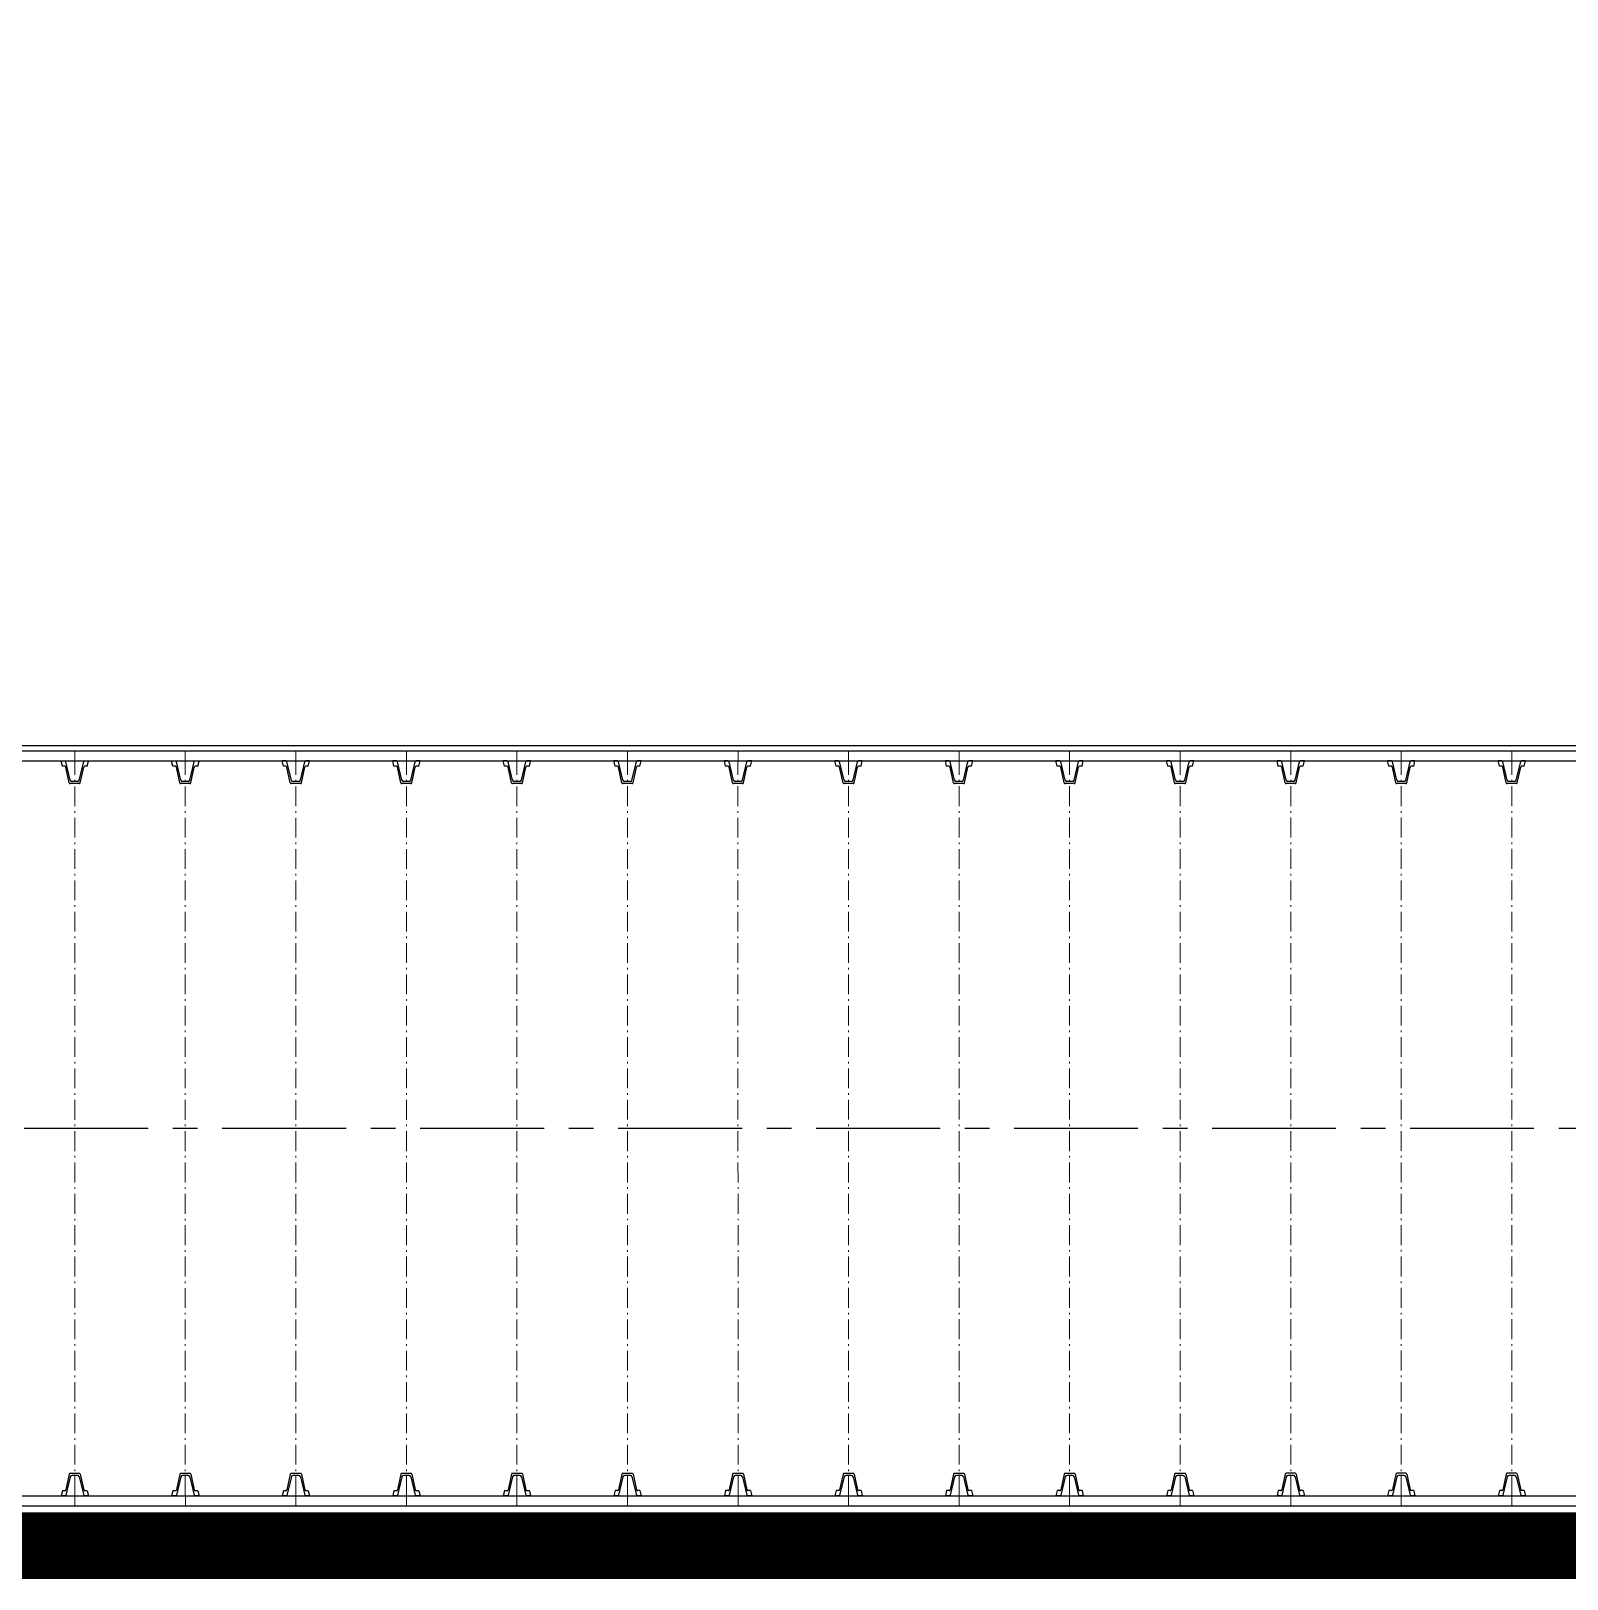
# Model space of a CAD drawing. Header units: millimetres. Extents: x 1757 to 4342, y -1901 to 53.
# Drawn here: x 2209.9 to 2303, y -1485.8 to -1392 of the extents above; entities that cross this region are included whole.
import ezdxf

# ---------------------------------------------------------------- set-up
doc = ezdxf.new("R2010")
doc.units = ezdxf.units.MM
doc.header["$LTSCALE"] = 0.1
doc.linetypes.add('ACAD_ISO10W100', pattern=[18, 12, -3, 0, -3])
doc.linetypes.add('осевая', pattern=[2, 1.25, -0.25, 0.25, -0.25])

msp = doc.modelspace()

# ---------------------------------------------------------------- linework, layer by layer
at = {"linetype": 'ACAD_ISO10W100', "lineweight": 15, "ltscale": 50}
for p, q in [((2212.588, -1435.296), (2212.588, -1435.292)), ((2232.687, -1435.295), (2232.687, -1435.291)), ((2252.786, -1435.295), (2252.786, -1435.29)), ((2272.885, -1435.294), (2272.885, -1435.29)), ((2292.984, -1435.293), (2292.984, -1435.289)), ((2212.588, -1436.222), (2212.588, -1435.622)), ((2219.288, -1436.222), (2219.288, -1435.622)), ((2225.988, -1436.221), (2225.988, -1435.621)), ((2232.687, -1436.221), (2232.687, -1435.621)), ((2239.387, -1436.221), (2239.387, -1435.621)), ((2246.087, -1436.22), (2246.087, -1435.62)), ((2252.786, -1436.22), (2252.786, -1435.62)), ((2259.486, -1436.22), (2259.486, -1435.62)), ((2266.186, -1436.22), (2266.186, -1435.62)), ((2272.885, -1436.22), (2272.885, -1435.62)), ((2279.585, -1436.22), (2279.585, -1435.62)), ((2286.285, -1436.219), (2286.285, -1435.619)), ((2292.984, -1436.219), (2292.984, -1435.619)), ((2299.684, -1436.219), (2299.684, -1435.619))]:
    msp.add_line(p, q, dxfattribs=at)
for p, q in [((2625.029, -1435.307), (1865.548, -1435.307)), ((2625.029, -1435.307), (1865.548, -1435.307)), ((2625.029, -1435.633), (1877.604, -1435.633)), ((2625.029, -1436.233), (1877.604, -1436.233)), ((2211.991, -1436.222), (2211.758, -1436.222)), ((2211.834, -1436.542), (2211.76, -1436.222)), ((2213.418, -1436.222), (2213.185, -1436.222)), ((2213.343, -1436.542), (2213.418, -1436.222)), ((2218.691, -1436.222), (2218.458, -1436.222)), ((2218.534, -1436.542), (2218.459, -1436.222)), ((2220.118, -1436.222), (2219.885, -1436.222)), ((2220.043, -1436.542), (2220.117, -1436.222)), ((2225.39, -1436.221), (2225.158, -1436.221)), ((2225.233, -1436.541), (2225.159, -1436.221)), ((2226.818, -1436.221), (2226.585, -1436.221)), ((2226.743, -1436.541), (2226.817, -1436.221)), ((2232.09, -1436.221), (2231.857, -1436.221)), ((2231.933, -1436.541), (2231.859, -1436.221)), ((2233.517, -1436.221), (2233.285, -1436.221)), ((2233.442, -1436.541), (2233.517, -1436.221)), ((2238.79, -1436.221), (2238.557, -1436.221)), ((2238.633, -1436.541), (2238.559, -1436.221)), ((2240.217, -1436.221), (2239.984, -1436.221)), ((2240.142, -1436.541), (2240.216, -1436.221)), ((2245.489, -1436.22), (2245.257, -1436.22)), ((2245.332, -1436.54), (2245.258, -1436.22)), ((2246.917, -1436.22), (2246.684, -1436.22)), ((2246.842, -1436.54), (2246.916, -1436.22)), ((2252.189, -1436.22), (2251.956, -1436.22)), ((2252.032, -1436.54), (2251.958, -1436.22)), ((2253.616, -1436.22), (2253.384, -1436.22)), ((2253.541, -1436.54), (2253.616, -1436.22)), ((2258.889, -1436.22), (2258.656, -1436.22)), ((2258.732, -1436.54), (2258.658, -1436.22)), ((2260.316, -1436.22), (2260.083, -1436.22)), ((2260.241, -1436.54), (2260.315, -1436.22)), ((2265.588, -1436.22), (2265.356, -1436.22)), ((2265.431, -1436.54), (2265.357, -1436.22)), ((2267.016, -1436.22), (2266.783, -1436.22)), ((2266.941, -1436.54), (2267.015, -1436.22)), ((2272.288, -1436.22), (2272.055, -1436.22)), ((2272.131, -1436.54), (2272.057, -1436.22)), ((2273.715, -1436.22), (2273.483, -1436.22)), ((2273.64, -1436.54), (2273.715, -1436.22)), ((2278.988, -1436.22), (2278.755, -1436.22)), ((2278.831, -1436.54), (2278.757, -1436.22)), ((2280.415, -1436.22), (2280.182, -1436.22)), ((2280.34, -1436.54), (2280.415, -1436.22)), ((2285.687, -1436.219), (2285.455, -1436.219)), ((2285.53, -1436.539), (2285.456, -1436.219)), ((2287.115, -1436.219), (2286.882, -1436.219)), ((2287.04, -1436.539), (2287.114, -1436.219)), ((2292.387, -1436.219), (2292.154, -1436.219)), ((2292.23, -1436.539), (2292.156, -1436.219)), ((2293.814, -1436.219), (2293.582, -1436.219)), ((2293.739, -1436.539), (2293.814, -1436.219)), ((2299.087, -1436.219), (2298.854, -1436.219)), ((2298.93, -1436.539), (2298.856, -1436.219)), ((2300.514, -1436.219), (2300.281, -1436.219)), ((2300.439, -1436.539), (2300.514, -1436.219)), ((2211.99, -1436.542), (2211.834, -1436.542)), ((2212.253, -1437.545), (2212.048, -1436.589)), ((2212.315, -1437.378), (2212.049, -1436.268)), ((2212.861, -1437.378), (2213.127, -1436.268)), ((2212.923, -1437.545), (2213.128, -1436.589)), ((2213.343, -1436.542), (2213.187, -1436.542)), ((2218.689, -1436.542), (2218.534, -1436.542)), ((2218.953, -1437.545), (2218.748, -1436.589)), ((2219.015, -1437.378), (2218.749, -1436.268)), ((2219.561, -1437.378), (2219.827, -1436.268)), ((2219.623, -1437.545), (2219.828, -1436.589)), ((2220.043, -1436.542), (2219.886, -1436.542)), ((2225.389, -1436.541), (2225.233, -1436.541)), ((2225.652, -1437.544), (2225.448, -1436.589)), ((2225.714, -1437.377), (2225.449, -1436.267)), ((2226.261, -1437.377), (2226.527, -1436.267)), ((2226.323, -1437.544), (2226.527, -1436.589)), ((2226.743, -1436.541), (2226.586, -1436.541)), ((2232.089, -1436.541), (2231.933, -1436.541)), ((2232.352, -1437.544), (2232.147, -1436.589)), ((2232.414, -1437.377), (2232.148, -1436.267)), ((2232.96, -1437.377), (2233.226, -1436.267)), ((2233.022, -1437.544), (2233.227, -1436.589)), ((2233.442, -1436.541), (2233.286, -1436.541)), ((2238.788, -1436.541), (2238.633, -1436.541)), ((2239.052, -1437.544), (2238.847, -1436.589)), ((2239.114, -1437.377), (2238.848, -1436.267)), ((2239.66, -1437.377), (2239.926, -1436.267)), ((2239.722, -1437.544), (2239.927, -1436.589)), ((2240.142, -1436.541), (2239.985, -1436.541)), ((2245.488, -1436.54), (2245.332, -1436.54)), ((2245.751, -1437.543), (2245.547, -1436.588)), ((2245.813, -1437.376), (2245.548, -1436.266)), ((2246.36, -1437.376), (2246.626, -1436.266)), ((2246.422, -1437.543), (2246.626, -1436.588)), ((2246.842, -1436.54), (2246.685, -1436.54)), ((2252.188, -1436.54), (2252.032, -1436.54)), ((2252.451, -1437.543), (2252.246, -1436.588)), ((2252.513, -1437.376), (2252.247, -1436.266)), ((2253.059, -1437.376), (2253.325, -1436.266)), ((2253.121, -1437.543), (2253.326, -1436.588)), ((2253.541, -1436.54), (2253.385, -1436.54)), ((2258.887, -1436.54), (2258.732, -1436.54)), ((2259.151, -1437.543), (2258.946, -1436.588)), ((2259.213, -1437.376), (2258.947, -1436.266)), ((2259.759, -1437.376), (2260.025, -1436.266)), ((2259.821, -1437.543), (2260.026, -1436.588)), ((2260.241, -1436.54), (2260.084, -1436.54)), ((2265.587, -1436.54), (2265.431, -1436.54)), ((2265.85, -1437.542), (2265.646, -1436.587)), ((2265.912, -1437.375), (2265.647, -1436.266)), ((2266.459, -1437.375), (2266.725, -1436.266)), ((2266.521, -1437.542), (2266.725, -1436.587)), ((2266.941, -1436.54), (2266.784, -1436.54)), ((2272.287, -1436.54), (2272.131, -1436.54)), ((2272.612, -1437.375), (2272.346, -1436.266)), ((2272.55, -1437.542), (2272.346, -1436.587)), ((2273.159, -1437.375), (2273.424, -1436.266)), ((2273.22, -1437.542), (2273.425, -1436.587)), ((2273.64, -1436.54), (2273.484, -1436.54)), ((2278.987, -1436.54), (2278.831, -1436.54)), ((2279.25, -1437.542), (2279.045, -1436.587)), ((2279.312, -1437.375), (2279.046, -1436.266)), ((2279.858, -1437.375), (2280.124, -1436.266)), ((2279.92, -1437.542), (2280.125, -1436.587)), ((2280.34, -1436.54), (2280.183, -1436.54)), ((2285.686, -1436.539), (2285.53, -1436.539)), ((2285.95, -1437.541), (2285.745, -1436.586)), ((2286.011, -1437.374), (2285.746, -1436.265)), ((2286.558, -1437.374), (2286.824, -1436.265)), ((2286.62, -1437.541), (2286.825, -1436.586)), ((2287.04, -1436.539), (2286.883, -1436.539)), ((2292.386, -1436.539), (2292.23, -1436.539)), ((2292.711, -1437.374), (2292.445, -1436.265)), ((2292.649, -1437.541), (2292.445, -1436.586)), ((2293.258, -1437.374), (2293.523, -1436.265)), ((2293.32, -1437.541), (2293.524, -1436.586)), ((2293.739, -1436.539), (2293.583, -1436.539)), ((2299.086, -1436.539), (2298.93, -1436.539)), ((2299.349, -1437.541), (2299.144, -1436.586)), ((2299.411, -1437.374), (2299.145, -1436.265)), ((2299.957, -1437.374), (2300.223, -1436.265)), ((2300.019, -1437.541), (2300.224, -1436.586)), ((2300.439, -1436.539), (2300.283, -1436.539)), ((2212.865, -1437.592), (2212.312, -1437.592)), ((2212.754, -1437.462), (2212.422, -1437.462)), ((2219.564, -1437.592), (2219.011, -1437.592)), ((2219.454, -1437.462), (2219.122, -1437.462)), ((2226.264, -1437.591), (2225.711, -1437.591)), ((2226.154, -1437.461), (2225.821, -1437.461)), ((2232.964, -1437.591), (2232.411, -1437.591)), ((2232.853, -1437.461), (2232.521, -1437.461)), ((2239.663, -1437.591), (2239.11, -1437.591)), ((2239.553, -1437.461), (2239.221, -1437.461)), ((2246.363, -1437.59), (2245.81, -1437.59)), ((2246.253, -1437.46), (2245.92, -1437.46)), ((2253.063, -1437.59), (2252.51, -1437.59)), ((2252.953, -1437.46), (2252.62, -1437.46)), ((2259.762, -1437.59), (2259.209, -1437.59)), ((2259.652, -1437.46), (2259.32, -1437.46)), ((2266.462, -1437.59), (2265.909, -1437.59)), ((2266.352, -1437.46), (2266.019, -1437.46)), ((2273.162, -1437.59), (2272.609, -1437.59)), ((2273.052, -1437.46), (2272.719, -1437.46)), ((2279.861, -1437.59), (2279.309, -1437.59)), ((2279.751, -1437.46), (2279.419, -1437.46)), ((2286.561, -1437.589), (2286.008, -1437.589)), ((2286.451, -1437.459), (2286.118, -1437.459)), ((2293.261, -1437.589), (2292.708, -1437.589)), ((2293.151, -1437.459), (2292.818, -1437.459)), ((2299.961, -1437.589), (2299.408, -1437.589)), ((2299.85, -1437.459), (2299.518, -1437.459)), ((2212.865, -1479.39), (2212.312, -1479.39)), ((2219.564, -1479.39), (2219.011, -1479.39)), ((2226.264, -1479.389), (2225.711, -1479.389)), ((2232.964, -1479.389), (2232.411, -1479.389)), ((2239.663, -1479.389), (2239.11, -1479.389)), ((2246.363, -1479.388), (2245.81, -1479.388)), ((2253.063, -1479.388), (2252.51, -1479.388)), ((2259.762, -1479.388), (2259.209, -1479.388)), ((2266.462, -1479.388), (2265.909, -1479.388)), ((2273.162, -1479.388), (2272.609, -1479.388)), ((2279.861, -1479.388), (2279.309, -1479.388)), ((2286.561, -1479.387), (2286.008, -1479.387)), ((2293.261, -1479.387), (2292.708, -1479.387)), ((2299.961, -1479.387), (2299.408, -1479.387)), ((2212.253, -1479.437), (2212.048, -1480.393)), ((2212.315, -1479.604), (2212.049, -1480.714)), ((2212.754, -1479.52), (2212.422, -1479.52)), ((2212.861, -1479.604), (2213.127, -1480.714)), ((2212.923, -1479.437), (2213.128, -1480.393)), ((2218.953, -1479.437), (2218.748, -1480.393)), ((2219.015, -1479.604), (2218.749, -1480.714)), ((2219.454, -1479.52), (2219.122, -1479.52)), ((2219.561, -1479.604), (2219.827, -1480.714)), ((2219.623, -1479.437), (2219.828, -1480.393)), ((2225.652, -1479.437), (2225.448, -1480.392)), ((2225.714, -1479.604), (2225.449, -1480.713)), ((2226.154, -1479.519), (2225.821, -1479.519)), ((2226.261, -1479.604), (2226.527, -1480.713)), ((2226.323, -1479.437), (2226.527, -1480.392)), ((2232.352, -1479.437), (2232.147, -1480.392)), ((2232.414, -1479.604), (2232.148, -1480.713)), ((2232.853, -1479.519), (2232.521, -1479.519)), ((2232.96, -1479.604), (2233.226, -1480.713)), ((2233.022, -1479.437), (2233.227, -1480.392)), ((2239.052, -1479.437), (2238.847, -1480.392)), ((2239.114, -1479.604), (2238.848, -1480.713)), ((2239.553, -1479.519), (2239.221, -1479.519)), ((2239.66, -1479.604), (2239.926, -1480.713)), ((2239.722, -1479.437), (2239.927, -1480.392)), ((2245.751, -1479.436), (2245.547, -1480.391)), ((2245.813, -1479.603), (2245.548, -1480.712)), ((2246.253, -1479.518), (2245.92, -1479.518)), ((2246.36, -1479.603), (2246.626, -1480.712)), ((2246.422, -1479.436), (2246.626, -1480.391)), ((2252.451, -1479.436), (2252.246, -1480.391)), ((2252.513, -1479.603), (2252.247, -1480.712)), ((2252.953, -1479.518), (2252.62, -1479.518)), ((2253.059, -1479.603), (2253.325, -1480.712)), ((2253.121, -1479.436), (2253.326, -1480.391)), ((2259.151, -1479.436), (2258.946, -1480.391)), ((2259.213, -1479.603), (2258.947, -1480.712)), ((2259.652, -1479.518), (2259.32, -1479.518)), ((2259.759, -1479.603), (2260.025, -1480.712)), ((2259.821, -1479.436), (2260.026, -1480.391)), ((2265.85, -1479.435), (2265.646, -1480.39)), ((2265.912, -1479.602), (2265.647, -1480.711)), ((2266.352, -1479.518), (2266.019, -1479.518)), ((2266.459, -1479.602), (2266.725, -1480.711)), ((2266.521, -1479.435), (2266.725, -1480.39)), ((2272.55, -1479.435), (2272.346, -1480.39)), ((2272.612, -1479.602), (2272.346, -1480.711)), ((2273.052, -1479.518), (2272.719, -1479.518)), ((2273.159, -1479.602), (2273.424, -1480.711)), ((2273.22, -1479.435), (2273.425, -1480.39)), ((2279.25, -1479.435), (2279.045, -1480.39)), ((2279.312, -1479.602), (2279.046, -1480.711)), ((2279.751, -1479.518), (2279.419, -1479.518)), ((2279.858, -1479.602), (2280.124, -1480.711)), ((2279.92, -1479.435), (2280.125, -1480.39)), ((2285.95, -1479.434), (2285.745, -1480.389)), ((2286.011, -1479.601), (2285.746, -1480.711)), ((2286.451, -1479.517), (2286.118, -1479.517)), ((2286.558, -1479.601), (2286.824, -1480.711)), ((2286.62, -1479.434), (2286.825, -1480.389)), ((2292.649, -1479.434), (2292.445, -1480.389)), ((2292.711, -1479.601), (2292.445, -1480.711)), ((2293.151, -1479.517), (2292.818, -1479.517)), ((2293.258, -1479.601), (2293.523, -1480.711)), ((2293.32, -1479.434), (2293.524, -1480.389)), ((2299.349, -1479.434), (2299.144, -1480.389)), ((2299.411, -1479.601), (2299.145, -1480.711)), ((2299.85, -1479.517), (2299.518, -1479.517)), ((2299.957, -1479.601), (2300.223, -1480.711)), ((2300.019, -1479.434), (2300.224, -1480.389)), ((2625.029, -1480.771), (1877.606, -1480.771)), ((2211.991, -1480.76), (2211.758, -1480.76)), ((2211.834, -1480.44), (2211.76, -1480.76)), ((2211.99, -1480.44), (2211.834, -1480.44)), ((2213.418, -1480.76), (2213.185, -1480.76)), ((2213.343, -1480.44), (2213.187, -1480.44)), ((2213.343, -1480.44), (2213.418, -1480.76)), ((2218.691, -1480.76), (2218.458, -1480.76)), ((2218.534, -1480.44), (2218.459, -1480.76)), ((2218.689, -1480.44), (2218.534, -1480.44)), ((2220.118, -1480.76), (2219.885, -1480.76)), ((2220.043, -1480.44), (2219.886, -1480.44)), ((2220.043, -1480.44), (2220.117, -1480.76)), ((2225.39, -1480.759), (2225.158, -1480.759)), ((2225.233, -1480.439), (2225.159, -1480.759)), ((2225.389, -1480.439), (2225.233, -1480.439)), ((2226.818, -1480.759), (2226.585, -1480.759)), ((2226.743, -1480.439), (2226.586, -1480.439)), ((2226.743, -1480.439), (2226.817, -1480.759)), ((2232.09, -1480.759), (2231.857, -1480.759)), ((2231.933, -1480.439), (2231.859, -1480.759)), ((2232.089, -1480.439), (2231.933, -1480.439)), ((2233.517, -1480.759), (2233.285, -1480.759)), ((2233.442, -1480.439), (2233.286, -1480.439)), ((2233.442, -1480.439), (2233.517, -1480.759)), ((2238.79, -1480.759), (2238.557, -1480.759)), ((2238.633, -1480.439), (2238.559, -1480.759)), ((2238.788, -1480.439), (2238.633, -1480.439)), ((2240.217, -1480.759), (2239.984, -1480.759)), ((2240.142, -1480.439), (2239.985, -1480.439)), ((2240.142, -1480.439), (2240.216, -1480.759)), ((2245.489, -1480.758), (2245.257, -1480.758)), ((2245.332, -1480.438), (2245.258, -1480.758)), ((2245.488, -1480.438), (2245.332, -1480.438)), ((2246.917, -1480.758), (2246.684, -1480.758)), ((2246.842, -1480.438), (2246.685, -1480.438)), ((2246.842, -1480.438), (2246.916, -1480.758)), ((2252.189, -1480.758), (2251.956, -1480.758)), ((2252.032, -1480.438), (2251.958, -1480.758)), ((2252.188, -1480.438), (2252.032, -1480.438)), ((2253.616, -1480.758), (2253.384, -1480.758)), ((2253.541, -1480.438), (2253.385, -1480.438)), ((2253.541, -1480.438), (2253.616, -1480.758)), ((2258.889, -1480.758), (2258.656, -1480.758)), ((2258.732, -1480.438), (2258.658, -1480.758)), ((2258.887, -1480.438), (2258.732, -1480.438)), ((2260.316, -1480.758), (2260.083, -1480.758)), ((2260.241, -1480.438), (2260.084, -1480.438)), ((2260.241, -1480.438), (2260.315, -1480.758)), ((2265.588, -1480.757), (2265.356, -1480.757)), ((2265.431, -1480.437), (2265.357, -1480.757)), ((2265.587, -1480.437), (2265.431, -1480.437)), ((2267.016, -1480.757), (2266.783, -1480.757)), ((2266.941, -1480.437), (2266.784, -1480.437)), ((2266.941, -1480.437), (2267.015, -1480.757)), ((2272.288, -1480.757), (2272.055, -1480.757)), ((2272.131, -1480.437), (2272.057, -1480.757)), ((2272.287, -1480.437), (2272.131, -1480.437)), ((2273.715, -1480.757), (2273.483, -1480.757)), ((2273.64, -1480.437), (2273.484, -1480.437)), ((2273.64, -1480.437), (2273.715, -1480.757)), ((2278.988, -1480.757), (2278.755, -1480.757)), ((2278.831, -1480.437), (2278.757, -1480.757)), ((2278.987, -1480.437), (2278.831, -1480.437)), ((2280.415, -1480.757), (2280.182, -1480.757)), ((2280.34, -1480.437), (2280.183, -1480.437)), ((2280.34, -1480.437), (2280.415, -1480.757)), ((2285.687, -1480.757), (2285.455, -1480.757)), ((2285.53, -1480.437), (2285.456, -1480.757)), ((2285.686, -1480.437), (2285.53, -1480.437)), ((2287.115, -1480.757), (2286.882, -1480.757)), ((2287.04, -1480.437), (2286.883, -1480.437)), ((2287.04, -1480.437), (2287.114, -1480.757)), ((2292.387, -1480.757), (2292.154, -1480.757)), ((2292.23, -1480.437), (2292.156, -1480.757)), ((2292.386, -1480.437), (2292.23, -1480.437)), ((2293.814, -1480.757), (2293.582, -1480.757)), ((2293.739, -1480.437), (2293.583, -1480.437)), ((2293.739, -1480.437), (2293.814, -1480.757)), ((2299.087, -1480.757), (2298.854, -1480.757)), ((2298.93, -1480.437), (2298.856, -1480.757)), ((2299.086, -1480.437), (2298.93, -1480.437)), ((2300.514, -1480.757), (2300.281, -1480.757)), ((2300.439, -1480.437), (2300.283, -1480.437)), ((2300.439, -1480.437), (2300.514, -1480.757)), ((2625.029, -1481.793), (1865.548, -1481.793)), ((2625.029, -1481.371), (1877.606, -1481.371))]:
    msp.add_line(p, q)
at = {"color": 7, "linetype": 'ACAD_ISO10W100', "lineweight": 0}
for p, q in [((2212.588, -1480.757), (2212.586, -1436.22)), ((2219.288, -1480.757), (2219.286, -1436.22)), ((2225.988, -1480.757), (2225.986, -1436.219)), ((2232.687, -1480.757), (2232.685, -1436.219)), ((2239.387, -1480.757), (2239.385, -1436.219)), ((2246.087, -1480.756), (2246.085, -1436.218)), ((2252.786, -1480.756), (2252.785, -1436.218)), ((2259.486, -1480.756), (2259.484, -1436.218)), ((2266.186, -1480.755), (2266.184, -1436.217)), ((2272.885, -1480.755), (2272.884, -1436.217)), ((2279.585, -1480.755), (2279.583, -1436.217)), ((2286.285, -1480.754), (2286.283, -1436.216)), ((2292.984, -1480.754), (2292.983, -1436.216)), ((2299.684, -1480.754), (2299.682, -1436.216))]:
    msp.add_line(p, q, dxfattribs=at)
at = {"color": 7, "linetype": 'осевая', "ltscale": 60}
msp.add_line((2625.029, -1458.499), (1865.548, -1458.499), dxfattribs=at)
at = {"color": 7, "lineweight": 15}
for p, q in [((2212.59, -1481.36), (2212.59, -1480.76)), ((2219.29, -1481.36), (2219.29, -1480.76)), ((2225.989, -1481.359), (2225.989, -1480.759)), ((2232.689, -1481.359), (2232.689, -1480.759)), ((2239.389, -1481.359), (2239.389, -1480.759)), ((2246.088, -1481.358), (2246.088, -1480.758)), ((2252.788, -1481.358), (2252.788, -1480.758)), ((2259.488, -1481.358), (2259.488, -1480.758)), ((2266.187, -1481.357), (2266.187, -1480.757)), ((2272.887, -1481.357), (2272.887, -1480.757)), ((2279.587, -1481.357), (2279.587, -1480.757)), ((2286.287, -1481.357), (2286.287, -1480.757)), ((2292.986, -1481.357), (2292.986, -1480.757)), ((2299.686, -1481.357), (2299.686, -1480.757))]:
    msp.add_line(p, q, dxfattribs=at)
at = {"color": 7, "linetype": 'ByBlock', "lineweight": 15}
for points in [[(1915.548, -1073.307), (1915.548, -1155.307), (1899.548, -1155.307), (1899.548, -1205.307), (1907.548, -1205.307), (1907.548, -1213.307), (1915.548, -1213.307), (1915.548, -1295.307), (1899.548, -1295.307), (1899.548, -1345.307), (1907.548, -1345.307), (1907.548, -1353.307), (1915.548, -1353.307), (1915.548, -1435.307), (2843.098, -1435.307)], [(1915.548, -1435.307), (1865.548, -1435.307), (1865.548, -1481.793), (2625.029, -1481.793)]]:
    msp.add_lwpolyline(points, dxfattribs=at)
at = {"color": 253, "linetype": 'ByBlock', "lineweight": 15, "const_width": 4}
msp.add_lwpolyline([(1915.548, -1433.307), (1863.548, -1433.307), (1863.548, -1483.793), (2625.029, -1483.793)], dxfattribs=at)
for centre, radius, start, end in [((2211.991, -1436.282), 0.06, 13.46952, 90), ((2213.185, -1436.282), 0.06, 90, 166.53048), ((2218.691, -1436.282), 0.06, 13.46952, 90), ((2219.885, -1436.282), 0.06, 90, 166.53048), ((2225.39, -1436.281), 0.06, 13.46952, 90), ((2226.585, -1436.281), 0.06, 90, 166.53048), ((2232.09, -1436.281), 0.06, 13.46952, 90), ((2233.285, -1436.281), 0.06, 90, 166.53048), ((2238.79, -1436.281), 0.06, 13.46952, 90), ((2239.984, -1436.281), 0.06, 90, 166.53048), ((2245.489, -1436.28), 0.06, 13.46952, 90), ((2246.684, -1436.28), 0.06, 90, 166.53048), ((2252.189, -1436.28), 0.06, 13.46952, 90), ((2253.384, -1436.28), 0.06, 90, 166.53048), ((2258.889, -1436.28), 0.06, 13.46952, 90), ((2260.083, -1436.28), 0.06, 90, 166.53048), ((2265.588, -1436.28), 0.06, 13.46952, 90), ((2266.783, -1436.28), 0.06, 90, 166.53048), ((2272.288, -1436.28), 0.06, 13.46952, 90), ((2273.483, -1436.28), 0.06, 90, 166.53048), ((2278.988, -1436.28), 0.06, 13.46952, 90), ((2280.182, -1436.28), 0.06, 90, 166.53048), ((2285.687, -1436.279), 0.06, 13.46952, 90), ((2286.882, -1436.279), 0.06, 90, 166.53048), ((2292.387, -1436.279), 0.06, 13.46952, 90), ((2293.582, -1436.279), 0.06, 90, 166.53048), ((2299.087, -1436.279), 0.06, 13.46952, 90), ((2300.281, -1436.279), 0.06, 90, 166.53048), ((2211.99, -1436.602), 0.06, 12.09476, 90), ((2213.187, -1436.602), 0.06, 90, 167.90524), ((2218.689, -1436.602), 0.06, 12.09476, 90), ((2219.886, -1436.602), 0.06, 90, 167.90524), ((2225.389, -1436.601), 0.06, 12.09476, 90), ((2226.586, -1436.601), 0.06, 90, 167.90524), ((2232.089, -1436.601), 0.06, 12.09476, 90), ((2233.286, -1436.601), 0.06, 90, 167.90524), ((2238.788, -1436.601), 0.06, 12.09476, 90), ((2239.985, -1436.601), 0.06, 90, 167.90524), ((2245.488, -1436.6), 0.06, 12.09476, 90), ((2246.685, -1436.6), 0.06, 90, 167.90524), ((2252.188, -1436.6), 0.06, 12.09476, 90), ((2253.385, -1436.6), 0.06, 90, 167.90524), ((2258.887, -1436.6), 0.06, 12.09476, 90), ((2260.084, -1436.6), 0.06, 90, 167.90524), ((2265.587, -1436.6), 0.06, 12.09476, 90), ((2266.784, -1436.6), 0.06, 90, 167.90524), ((2272.287, -1436.6), 0.06, 12.09476, 90), ((2273.484, -1436.6), 0.06, 90, 167.90524), ((2278.987, -1436.6), 0.06, 12.09476, 90), ((2280.183, -1436.6), 0.06, 90, 167.90524), ((2285.686, -1436.599), 0.06, 12.09476, 90), ((2286.883, -1436.599), 0.06, 90, 167.90524), ((2292.386, -1436.599), 0.06, 12.09476, 90), ((2293.583, -1436.599), 0.06, 90, 167.90524), ((2299.086, -1436.599), 0.06, 12.09476, 90), ((2300.283, -1436.599), 0.06, 90, 167.90524), ((2212.312, -1437.532), 0.06, 192.09476, 270), ((2212.422, -1437.352), 0.11, 193.46952, 270), ((2212.754, -1437.352), 0.11, 270, 346.53048), ((2212.865, -1437.532), 0.06, 270, 347.90524), ((2219.011, -1437.532), 0.06, 192.09476, 270), ((2219.122, -1437.352), 0.11, 193.46952, 270), ((2219.454, -1437.352), 0.11, 270, 346.53048), ((2219.564, -1437.532), 0.06, 270, 347.90524), ((2225.711, -1437.531), 0.06, 192.09476, 270), ((2225.821, -1437.351), 0.11, 193.46952, 270), ((2226.154, -1437.351), 0.11, 270, 346.53048), ((2226.264, -1437.531), 0.06, 270, 347.90524), ((2232.411, -1437.531), 0.06, 192.09476, 270), ((2232.521, -1437.351), 0.11, 193.46952, 270), ((2232.853, -1437.351), 0.11, 270, 346.53048), ((2232.964, -1437.531), 0.06, 270, 347.90524), ((2239.11, -1437.531), 0.06, 192.09476, 270), ((2239.221, -1437.351), 0.11, 193.46952, 270), ((2239.553, -1437.351), 0.11, 270, 346.53048), ((2239.663, -1437.531), 0.06, 270, 347.90524), ((2245.81, -1437.53), 0.06, 192.09476, 270), ((2245.92, -1437.35), 0.11, 193.46952, 270), ((2246.253, -1437.35), 0.11, 270, 346.53048), ((2246.363, -1437.53), 0.06, 270, 347.90524), ((2252.51, -1437.53), 0.06, 192.09476, 270), ((2252.62, -1437.35), 0.11, 193.46952, 270), ((2252.953, -1437.35), 0.11, 270, 346.53048), ((2253.063, -1437.53), 0.06, 270, 347.90524), ((2259.209, -1437.53), 0.06, 192.09476, 270), ((2259.32, -1437.35), 0.11, 193.46952, 270), ((2259.652, -1437.35), 0.11, 270, 346.53048), ((2259.762, -1437.53), 0.06, 270, 347.90524), ((2265.909, -1437.53), 0.06, 192.09476, 270), ((2266.019, -1437.35), 0.11, 193.46952, 270), ((2266.352, -1437.35), 0.11, 270, 346.53048), ((2266.462, -1437.53), 0.06, 270, 347.90524), ((2272.609, -1437.53), 0.06, 192.09476, 270), ((2272.719, -1437.35), 0.11, 193.46952, 270), ((2273.052, -1437.35), 0.11, 270, 346.53048), ((2273.162, -1437.53), 0.06, 270, 347.90524), ((2279.309, -1437.53), 0.06, 192.09476, 270), ((2279.419, -1437.35), 0.11, 193.46952, 270), ((2279.751, -1437.35), 0.11, 270, 346.53048), ((2279.861, -1437.53), 0.06, 270, 347.90524), ((2286.008, -1437.529), 0.06, 192.09476, 270), ((2286.118, -1437.349), 0.11, 193.46952, 270), ((2286.451, -1437.349), 0.11, 270, 346.53048), ((2286.561, -1437.529), 0.06, 270, 347.90524), ((2292.708, -1437.529), 0.06, 192.09476, 270), ((2292.818, -1437.349), 0.11, 193.46952, 270), ((2293.151, -1437.349), 0.11, 270, 346.53048), ((2293.261, -1437.529), 0.06, 270, 347.90524), ((2299.408, -1437.529), 0.06, 192.09476, 270), ((2299.518, -1437.349), 0.11, 193.46952, 270), ((2299.85, -1437.349), 0.11, 270, 346.53048), ((2299.961, -1437.529), 0.06, 270, 347.90524), ((2212.312, -1479.45), 0.06, 90, 167.90524), ((2212.865, -1479.45), 0.06, 12.09476, 90), ((2219.011, -1479.45), 0.06, 90, 167.90524), ((2219.564, -1479.45), 0.06, 12.09476, 90), ((2225.711, -1479.449), 0.06, 90, 167.90524), ((2226.264, -1479.449), 0.06, 12.09476, 90), ((2232.411, -1479.449), 0.06, 90, 167.90524), ((2232.964, -1479.449), 0.06, 12.09476, 90), ((2239.11, -1479.449), 0.06, 90, 167.90524), ((2239.663, -1479.449), 0.06, 12.09476, 90), ((2245.81, -1479.448), 0.06, 90, 167.90524), ((2246.363, -1479.448), 0.06, 12.09476, 90), ((2252.51, -1479.448), 0.06, 90, 167.90524), ((2253.063, -1479.448), 0.06, 12.09476, 90), ((2259.209, -1479.448), 0.06, 90, 167.90524), ((2259.762, -1479.448), 0.06, 12.09476, 90), ((2265.909, -1479.448), 0.06, 90, 167.90524), ((2266.462, -1479.448), 0.06, 12.09476, 90), ((2272.609, -1479.448), 0.06, 90, 167.90524), ((2273.162, -1479.448), 0.06, 12.09476, 90), ((2279.309, -1479.448), 0.06, 90, 167.90524), ((2279.861, -1479.448), 0.06, 12.09476, 90), ((2286.008, -1479.447), 0.06, 90, 167.90524), ((2286.561, -1479.447), 0.06, 12.09476, 90), ((2292.708, -1479.447), 0.06, 90, 167.90524), ((2293.261, -1479.447), 0.06, 12.09476, 90), ((2299.408, -1479.447), 0.06, 90, 167.90524), ((2299.961, -1479.447), 0.06, 12.09476, 90), ((2212.422, -1479.63), 0.11, 90, 166.53048), ((2212.754, -1479.63), 0.11, 13.46952, 90), ((2219.122, -1479.63), 0.11, 90, 166.53048), ((2219.454, -1479.63), 0.11, 13.46952, 90), ((2225.821, -1479.629), 0.11, 90, 166.53048), ((2226.154, -1479.629), 0.11, 13.46952, 90), ((2232.521, -1479.629), 0.11, 90, 166.53048), ((2232.853, -1479.629), 0.11, 13.46952, 90), ((2239.221, -1479.629), 0.11, 90, 166.53048), ((2239.553, -1479.629), 0.11, 13.46952, 90), ((2245.92, -1479.628), 0.11, 90, 166.53048), ((2246.253, -1479.628), 0.11, 13.46952, 90), ((2252.62, -1479.628), 0.11, 90, 166.53048), ((2252.953, -1479.628), 0.11, 13.46952, 90), ((2259.32, -1479.628), 0.11, 90, 166.53048), ((2259.652, -1479.628), 0.11, 13.46952, 90), ((2266.019, -1479.628), 0.11, 90, 166.53048), ((2266.352, -1479.628), 0.11, 13.46952, 90), ((2272.719, -1479.628), 0.11, 90, 166.53048), ((2273.052, -1479.628), 0.11, 13.46952, 90), ((2279.419, -1479.628), 0.11, 90, 166.53048), ((2279.751, -1479.628), 0.11, 13.46952, 90), ((2286.118, -1479.627), 0.11, 90, 166.53048), ((2286.451, -1479.627), 0.11, 13.46952, 90), ((2292.818, -1479.627), 0.11, 90, 166.53048), ((2293.151, -1479.627), 0.11, 13.46952, 90), ((2299.518, -1479.627), 0.11, 90, 166.53048), ((2299.85, -1479.627), 0.11, 13.46952, 90), ((2211.99, -1480.38), 0.06, 270, 347.90524), ((2211.991, -1480.7), 0.06, 270, 346.53048), ((2213.185, -1480.7), 0.06, 193.46952, 270), ((2213.187, -1480.38), 0.06, 192.09476, 270), ((2218.689, -1480.38), 0.06, 270, 347.90524), ((2218.691, -1480.7), 0.06, 270, 346.53048), ((2219.885, -1480.7), 0.06, 193.46952, 270), ((2219.886, -1480.38), 0.06, 192.09476, 270), ((2225.389, -1480.379), 0.06, 270, 347.90524), ((2225.39, -1480.699), 0.06, 270, 346.53048), ((2226.586, -1480.379), 0.06, 192.09476, 270), ((2226.585, -1480.699), 0.06, 193.46952, 270), ((2232.089, -1480.379), 0.06, 270, 347.90524), ((2232.09, -1480.699), 0.06, 270, 346.53048), ((2233.285, -1480.699), 0.06, 193.46952, 270), ((2233.286, -1480.379), 0.06, 192.09476, 270), ((2238.788, -1480.379), 0.06, 270, 347.90524), ((2238.79, -1480.699), 0.06, 270, 346.53048), ((2239.984, -1480.699), 0.06, 193.46952, 270), ((2239.985, -1480.379), 0.06, 192.09476, 270), ((2245.488, -1480.378), 0.06, 270, 347.90524), ((2245.489, -1480.698), 0.06, 270, 346.53048), ((2246.685, -1480.378), 0.06, 192.09476, 270), ((2246.684, -1480.698), 0.06, 193.46952, 270), ((2252.188, -1480.378), 0.06, 270, 347.90524), ((2252.189, -1480.698), 0.06, 270, 346.53048), ((2253.384, -1480.698), 0.06, 193.46952, 270), ((2253.385, -1480.378), 0.06, 192.09476, 270), ((2258.887, -1480.378), 0.06, 270, 347.90524), ((2258.889, -1480.698), 0.06, 270, 346.53048), ((2260.083, -1480.698), 0.06, 193.46952, 270), ((2260.084, -1480.378), 0.06, 192.09476, 270), ((2265.587, -1480.377), 0.06, 270, 347.90524), ((2265.588, -1480.697), 0.06, 270, 346.53048), ((2266.784, -1480.377), 0.06, 192.09476, 270), ((2266.783, -1480.697), 0.06, 193.46952, 270), ((2272.287, -1480.377), 0.06, 270, 347.90524), ((2272.288, -1480.697), 0.06, 270, 346.53048), ((2273.483, -1480.697), 0.06, 193.46952, 270), ((2273.484, -1480.377), 0.06, 192.09476, 270), ((2278.987, -1480.377), 0.06, 270, 347.90524), ((2278.988, -1480.697), 0.06, 270, 346.53048), ((2280.182, -1480.697), 0.06, 193.46952, 270), ((2280.183, -1480.377), 0.06, 192.09476, 270), ((2285.686, -1480.377), 0.06, 270, 347.90524), ((2285.687, -1480.697), 0.06, 270, 346.53048), ((2286.882, -1480.697), 0.06, 193.46952, 270), ((2286.883, -1480.377), 0.06, 192.09476, 270), ((2292.386, -1480.377), 0.06, 270, 347.90524), ((2292.387, -1480.697), 0.06, 270, 346.53048), ((2293.582, -1480.697), 0.06, 193.46952, 270), ((2293.583, -1480.377), 0.06, 192.09476, 270), ((2299.086, -1480.377), 0.06, 270, 347.90524), ((2299.087, -1480.697), 0.06, 270, 346.53048), ((2300.281, -1480.697), 0.06, 193.46952, 270), ((2300.283, -1480.377), 0.06, 192.09476, 270)]:
    msp.add_arc(centre, radius, start, end)

doc.saveas('drawing.dxf')
